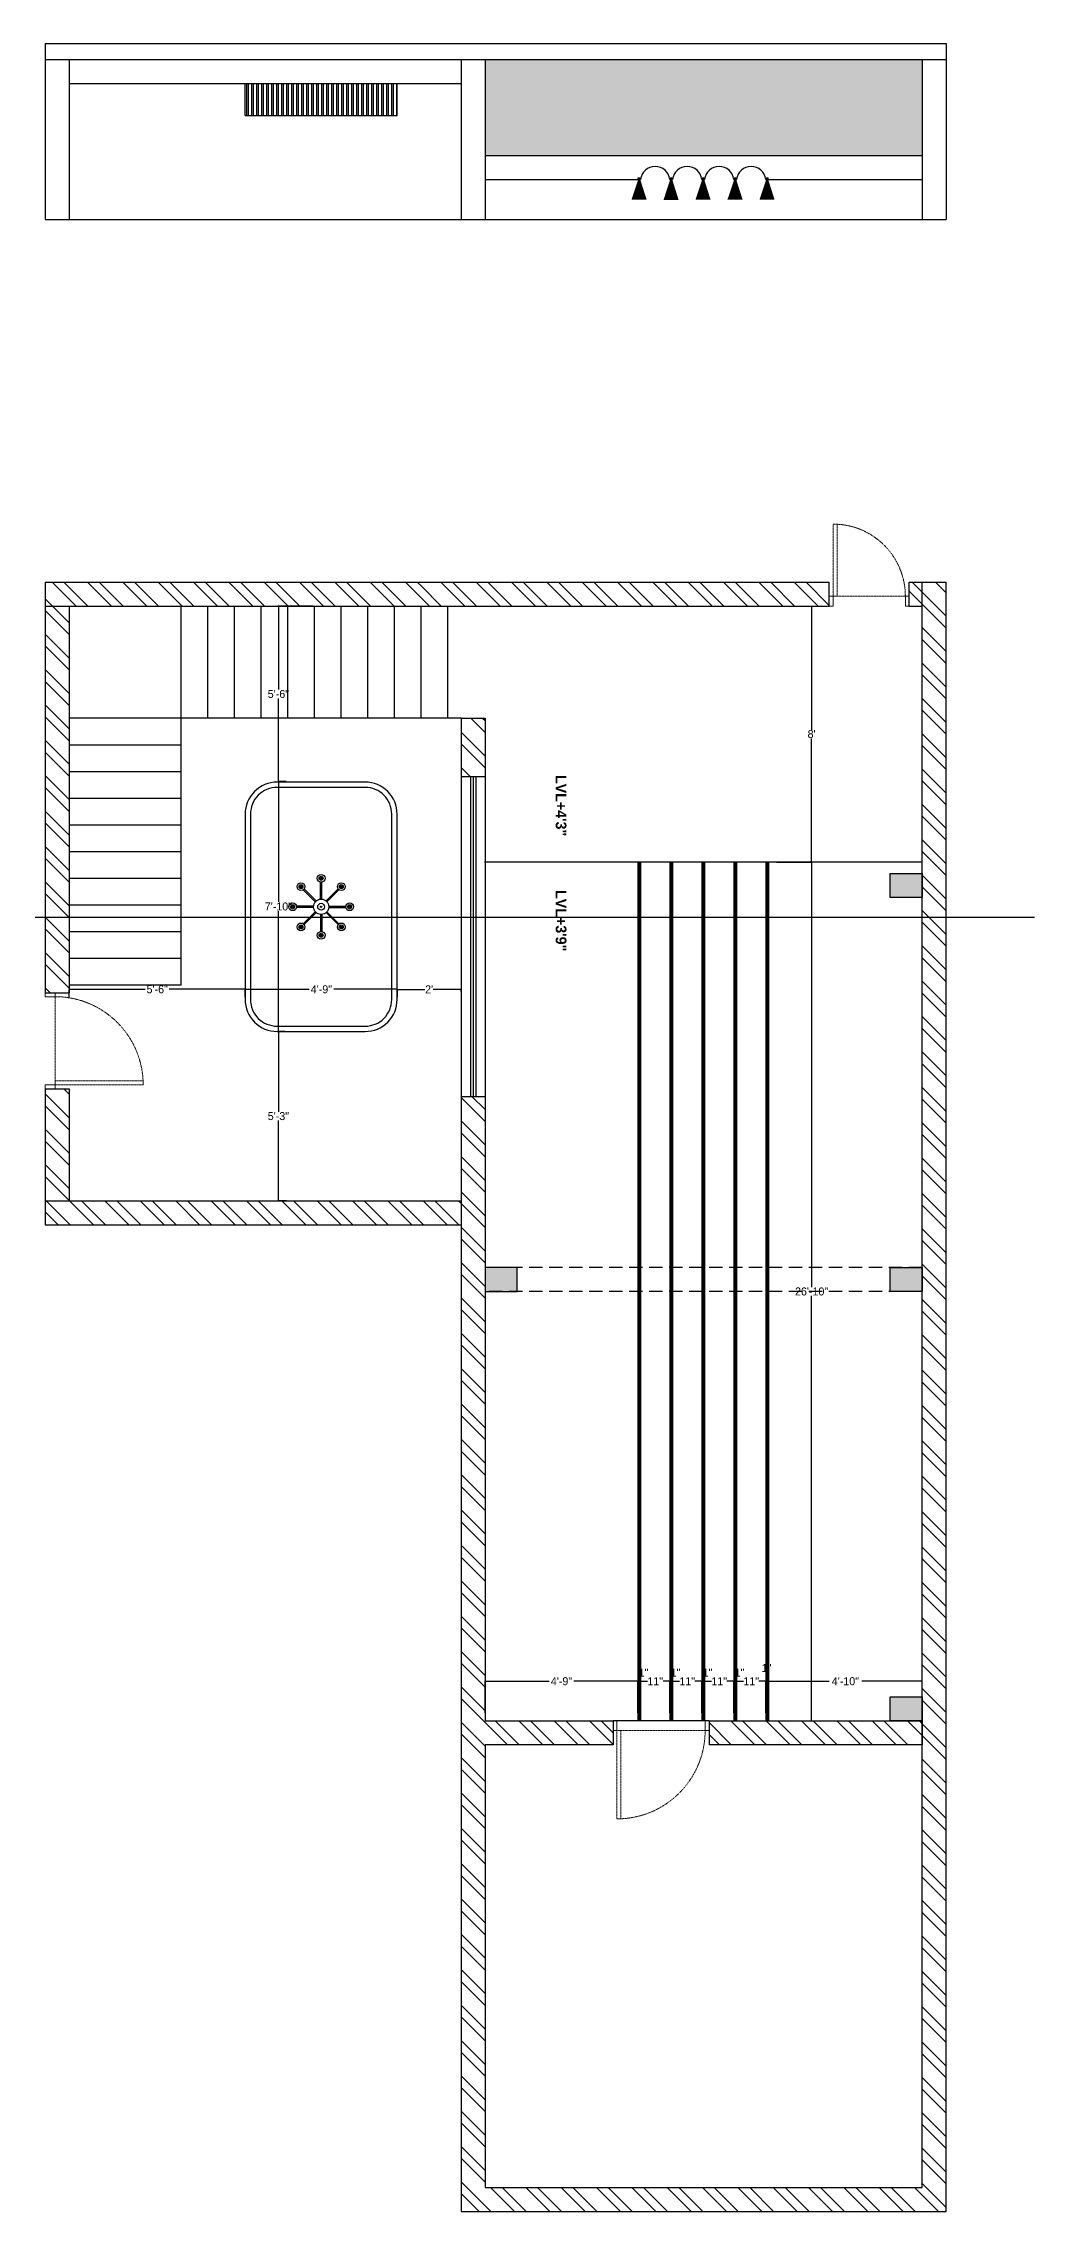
# Model space of a CAD drawing. Header units: inches. Extents: x 9636 to 21597, y -10243 to 557.
# Drawn here: x 17285 to 17657, y -609 to 204 of the extents above; entities that cross this region are included whole.
import ezdxf

# ---------------------------------------------------------------- set-up
doc = ezdxf.new("R2010")
doc.units = ezdxf.units.IN
doc.header["$MEASUREMENT"] = 0
for name, pattern in [('AUDIT_D_060311083008-3', [0]), ('DASHED', [0.75, 0.5, -0.25]), ('DASHED2', [0.375, 0.25, -0.125]), ('HIDDEN', [0.375, 0.25, -0.125])]:
    doc.linetypes.add(name, pattern=pattern)
for name, color, linetype in [('.', 30, 'Continuous'), ('A-DOOR', 251, 'AUDIT_D_060311083008-3'), ('A-Door-Frame', 1, 'Continuous'), ('A-Door-Swing', 8, 'HIDDEN'), ('IEL-HATCH-002', 7, 'Continuous')]:
    doc.layers.add(name, color=color, linetype=linetype)
doc.styles.add('HEMI', font='stylu.ttf')
doc.styles.get("Standard").update_dxf_attribs({"font": 'arial.ttf'})
doc.dimstyles.get("Standard").update_dxf_attribs({"dimtxt": 0.18, "dimasz": 0.18, "dimexe": 0.18, "dimexo": 0.0625, "dimgap": 0.09, "dimtad": 0, "dimtih": 1, "dimtoh": 1, "dimdec": 0, "dimzin": 0, "dimdsep": 46, "dimlunit": 4, "dimtxsty": 'Standard', "dimcen": 0.09, "dimadec": 0, "dimazin": 0, "dimtfac": 1, "dimtdec": 0, "dimtofl": 0, "dimtmove": 0, "dimatfit": 3, "dimfxl": 1, "dimtolj": 1, "dimtzin": 0, "dimarcsym": 0})
pattern_1 = [(45, (-2872.014, 157.3), (-6.629126, 6.629126), []), (45, (-2867.594, 157.3), (-6.629126, 6.629126), [])]

# ---------------------------------------------------------------- blocks, each defined once
blk = doc.blocks.new('*U10')
at = {"layer": 'A-Door-Frame', "lineweight": 5}
for p, q in [((0, -100), (0, 0)), ((982, -100), (982, 0))]:
    blk.add_line(p, q, dxfattribs=at)
for points in [[(0, -100), (40, -100), (40, 0), (0, 0)], [(982, -100), (942, -100), (942, 0), (982, 0)]]:
    blk.add_lwpolyline(points, dxfattribs=at)
at = {"layer": 'A-Door-Swing', "linetype": 'DASHED2', "lineweight": 5}
blk.add_line((48, 0), (950, 0), dxfattribs=at)
blk.add_lwpolyline([(40, 0), (40, 902), (80, 902), (80, 0)], close=True, dxfattribs=at)
blk.add_arc((40, 0), 902, 360, 90, dxfattribs=at)
blk = doc.blocks.new('*U16')
at = {"layer": 'A-Door-Frame', "lineweight": 5}
for p, q in [((0, -100), (0, 0)), ((818, -100), (818, 0))]:
    blk.add_line(p, q, dxfattribs=at)
for points in [[(0, -100), (40, -100), (40, 0), (0, 0)], [(818, -100), (778, -100), (778, 0), (818, 0)]]:
    blk.add_lwpolyline(points, dxfattribs=at)
at = {"layer": 'A-Door-Swing', "linetype": 'DASHED2', "lineweight": 5}
blk.add_line((47, 0), (785, 0), dxfattribs=at)
blk.add_lwpolyline([(40, 0), (40, 738), (80, 738), (80, 0)], close=True, dxfattribs=at)
blk.add_arc((40, 0), 738, 360, 90, dxfattribs=at)
blk = doc.blocks.new('qwff')
at = {"layer": 'IEL-HATCH-002', "true_color": 0xf27172, "transparency": 33554687}
h = blk.add_hatch(dxfattribs=at)
h.set_pattern_fill('ANSI32', color=11, scale=25)
h.set_pattern_definition(pattern_1)
h.paths.add_polyline_path([(16312.98, -2094.85), (16303.98, -2094.85), (16303.98, -2247.98), (16312.98, -2247.98)])
h.paths.add_polyline_path([(16303.98, -2064.85), (16312.98, -2064.85), (16312.98, -2059.98), (16905.98, -2059.98), (16905.98, -2223.98), (16739.98, -2223.98), (16739.98, -2175.98), (16730.98, -2175.98), (16730.98, -2223.98), (16682.98, -2223.98), (16496.82, -2223.98), (16496.82, -2232.98), (16914.98, -2232.98), (16914.98, -2223.98), (16914.98, -2050.98), (16303.98, -2050.98)])
at = {"layer": 'IEL-HATCH-002', "true_color": 0x636466, "transparency": 33554687}
h = blk.add_hatch(color=251, dxfattribs=at)
h.dxf.hatch_style = 1
h.paths.add_polyline_path([(16422.21, -2059.98), (16413.21, -2059.98), (16413.21, -2071.98), (16422.21, -2071.98)])
h = blk.add_hatch(color=251, dxfattribs=at)
h.dxf.hatch_style = 1
h.paths.add_polyline_path([(16569.98, -2059.98), (16560.98, -2059.98), (16560.98, -2071.98), (16569.98, -2071.98)])
h.paths.add_polyline_path([(16569.98, -2211.98), (16560.98, -2211.98), (16560.98, -2223.98), (16569.98, -2223.98)])
h = blk.add_hatch(color=251, dxfattribs=at)
h.dxf.hatch_style = 1
h.paths.add_polyline_path([(16730.98, -2059.98), (16721.98, -2059.98), (16721.98, -2071.98), (16730.98, -2071.98)])
at = {"layer": 'IEL-HATCH-002', "true_color": 0xf27172, "transparency": 33554687}
h = blk.add_hatch(dxfattribs=at)
h.set_pattern_fill('ANSI32', color=11, scale=25)
h.set_pattern_definition(pattern_1)
h.paths.add_polyline_path([(16739.98, -2059.98), (16730.98, -2059.98), (16730.98, -2139.98), (16734.64, -2139.98), (16739.98, -2139.98)])
h = blk.add_hatch(dxfattribs=at)
h.set_pattern_fill('ANSI32', color=11, scale=25)
h.set_pattern_definition(pattern_1)
h.paths.add_polyline_path([(16376.98, -2223.98), (16354.98, -2223.98), (16354.98, -2232.98), (16376.98, -2232.98)])
h = blk.add_hatch(dxfattribs=at)
h.set_pattern_fill('ANSI32', color=11, scale=25)
h.set_pattern_definition(pattern_1)
h.paths.add_polyline_path([(16544.98, -2232.98), (16535.98, -2232.98), (16535.98, -2388.98), (16544.98, -2388.98)])
h.paths.add_polyline_path([(16535.98, -2379.98), (16493.98, -2379.98), (16493.98, -2388.98), (16535.98, -2388.98)])
h.paths.add_polyline_path([(16457.98, -2379.98), (16312.98, -2379.98), (16312.98, -2388.98), (16457.98, -2388.98)])
h.paths.add_polyline_path([(16312.98, -2247.98), (16303.98, -2247.98), (16303.98, -2388.98), (16312.98, -2388.98), (16312.98, -2379.98)])
for p, q in [((16303.98, -2064.85), (16303.98, -2050.98)), ((16312.98, -2059.98), (16303.98, -2059.98)), ((16312.98, -2064.85), (16303.98, -2064.85)), ((16312.98, -2064.85), (16312.98, -2059.98)), ((16905.98, -2059.98), (16312.98, -2059.98)), ((16730.98, -2139.98), (16730.98, -2059.98)), ((16730.98, -2059.98), (16739.98, -2059.98)), ((16739.98, -2059.98), (16739.98, -2139.98)), ((16905.98, -2223.98), (16905.98, -2059.98)), ((16303.98, -2247.98), (16303.98, -2094.85)), ((16312.98, -2094.85), (16303.98, -2094.85)), ((16312.98, -2247.98), (16312.98, -2094.85)), ((16730.98, -2139.98), (16739.98, -2139.98)), ((16730.98, -2223.98), (16730.98, -2175.98)), ((16730.98, -2175.98), (16739.98, -2175.98)), ((16739.98, -2175.98), (16739.98, -2223.98)), ((16354.98, -2223.98), (16730.98, -2223.98)), ((16354.98, -2232.98), (16354.98, -2223.98)), ((16376.98, -2223.98), (16376.98, -2232.98)), ((16496.82, -2232.98), (16496.82, -2223.98)), ((16739.98, -2223.98), (16905.98, -2223.98)), ((16354.98, -2232.98), (16914.98, -2232.98)), ((16354.98, -2232.98), (16354.98, -2247.98)), ((16354.98, -2232.98), (16354.98, -2337.98)), ((16535.98, -2388.98), (16535.98, -2232.98)), ((16544.98, -2388.98), (16544.98, -2232.98)), ((16354.98, -2237.98), (16312.98, -2237.98)), ((16303.98, -2388.98), (16303.98, -2247.98)), ((16354.98, -2247.98), (16312.98, -2247.98)), ((16312.98, -2388.98), (16312.98, -2247.98)), ((16354.98, -2257.98), (16312.98, -2257.98)), ((16354.98, -2267.98), (16312.98, -2267.98)), ((16354.98, -2277.98), (16312.98, -2277.98)), ((16354.98, -2287.98), (16312.98, -2287.98)), ((16354.98, -2297.98), (16312.98, -2297.98)), ((16354.98, -2307.98), (16312.98, -2307.98)), ((16354.98, -2317.98), (16312.98, -2317.98)), ((16354.98, -2327.98), (16312.98, -2327.98)), ((16354.98, -2337.98), (16312.98, -2337.98)), ((16454.98, -2337.98), (16354.98, -2337.98)), ((16354.98, -2337.98), (16354.98, -2379.98)), ((16364.98, -2379.98), (16364.98, -2337.98)), ((16374.98, -2379.98), (16374.98, -2337.98)), ((16384.98, -2379.98), (16384.98, -2337.98)), ((16394.98, -2379.98), (16394.98, -2337.98)), ((16404.98, -2379.98), (16404.98, -2337.98)), ((16414.98, -2379.98), (16414.98, -2337.98)), ((16424.98, -2379.98), (16424.98, -2337.98)), ((16434.98, -2379.98), (16434.98, -2337.98)), ((16444.98, -2379.98), (16444.98, -2337.98)), ((16454.98, -2379.98), (16454.98, -2337.98)), ((16312.98, -2379.98), (16457.98, -2379.98)), ((16457.98, -2388.98), (16457.98, -2379.98)), ((16493.98, -2379.98), (16535.98, -2379.98)), ((16493.98, -2388.98), (16493.98, -2379.98)), ((16303.98, -2388.98), (16457.98, -2388.98)), ((16493.98, -2388.98), (16544.98, -2388.98))]:
    blk.add_line(p, q)
at = {"linetype": 'DASHED', "ltscale": 10}
for p, q in [((16560.98, -2059.98), (16560.98, -2223.98)), ((16569.98, -2059.98), (16569.98, -2223.98))]:
    blk.add_line(p, q, dxfattribs=at)
at = {"color": 143, "true_color": 0x7aafdf}
for p, q in [((16376.98, -2227.48), (16496.82, -2227.48)), ((16376.98, -2228.48), (16496.82, -2228.48)), ((16376.98, -2229.48), (16496.82, -2229.48))]:
    blk.add_line(p, q, dxfattribs=at)
for points in [[(16914.98, -2050.98), (16303.98, -2050.98)], [(16914.98, -2232.98), (16914.98, -2223.98), (16914.98, -2050.98)]]:
    blk.add_lwpolyline(points)
for points in [[(16422.21, -2059.98), (16422.21, -2071.98), (16413.21, -2071.98), (16413.21, -2059.98)], [(16569.98, -2059.98), (16569.98, -2071.98), (16560.98, -2071.98), (16560.98, -2059.98)], [(16730.98, -2059.98), (16730.98, -2071.98), (16721.98, -2071.98), (16721.98, -2059.98)], [(16569.98, -2223.98), (16569.98, -2211.98), (16560.98, -2211.98), (16560.98, -2223.98)]]:
    blk.add_lwpolyline(points, close=True)
at = {"layer": 'A-DOOR', "lineweight": 5, "yscale": 0.03666666666666651, "zscale": 0.03666666666666651}
for name, p, xscale, rotation in [('*U16', (16309.31, -2094.85), 0.03666666666666651, 90), ('*U10', (16734.64, -2175.98), -0.03666666666666651, 270)]:
    blk.add_blockref(name, p, dxfattribs=dict(at, xscale=xscale, rotation=rotation))
at = {"layer": 'A-DOOR', "lineweight": 5, "xscale": -0.03666666666666651, "yscale": 0.03666666666666651, "zscale": 0.03666666666666651}
blk.add_blockref('*U10', (16493.98, -2385.31), dxfattribs=at)
blk = doc.blocks.new('*D97')
at = {"color": 254, "lineweight": -2, "transparency": 16777216}
for p, q in [((17560.4, -6.83), (17573.73, -6.83)), ((17560.4, -102.83), (17573.73, -102.83))]:
    blk.add_line(p, q, dxfattribs=at)
at = {"color": 5, "lineweight": -2, "transparency": 16777216}
for p, q in [((17573.55, -7.01), (17573.55, -53.18)), ((17573.55, -102.65), (17573.55, -56.47))]:
    blk.add_line(p, q, dxfattribs=at)
at = {"color": 5, "transparency": 16777216}
for points in [[(17573.52, -7.01), (17573.58, -7.01), (17573.55, -6.83)], [(17573.52, -102.65), (17573.58, -102.65), (17573.55, -102.83)]]:
    blk.add_solid(points, dxfattribs=at)
at = {"layer": 'Defpoints', "color": 0, "transparency": 16777216}
for p in [(17557.4, -6.83), (17573.55, -6.83), (17557.4, -102.83)]:
    blk.add_point(p, dxfattribs=at)
at = {"color": 5, "transparency": 16777216, "insert": (17573.55, -54.83), "char_height": 3, "attachment_point": 5, "style": 'HEMI'}
blk.add_mtext("\\A1;8'", dxfattribs=at)
blk = doc.blocks.new('*D98')
at = {"color": 254, "lineweight": -2, "transparency": 16777216}
for p, q in [((17560.4, -102.83), (17573.73, -102.83)), ((17560.4, -424.83), (17573.73, -424.83))]:
    blk.add_line(p, q, dxfattribs=at)
at = {"color": 5, "lineweight": -2, "transparency": 16777216}
for p, q in [((17573.55, -103.01), (17573.55, -262.17)), ((17573.55, -424.65), (17573.55, -265.48))]:
    blk.add_line(p, q, dxfattribs=at)
at = {"color": 5, "transparency": 16777216}
for points in [[(17573.52, -103.01), (17573.58, -103.01), (17573.55, -102.83)], [(17573.52, -424.65), (17573.58, -424.65), (17573.55, -424.83)]]:
    blk.add_solid(points, dxfattribs=at)
at = {"layer": 'Defpoints', "color": 0, "transparency": 16777216}
for p in [(17557.4, -102.83), (17557.4, -424.83), (17573.55, -424.83)]:
    blk.add_point(p, dxfattribs=at)
at = {"color": 5, "transparency": 16777216, "insert": (17573.55, -263.83), "char_height": 3, "attachment_point": 5, "style": 'HEMI'}
blk.add_mtext('\\A1;26\'-10"', dxfattribs=at)
blk = doc.blocks.new('*D99')
at = {"color": 254, "lineweight": -2, "transparency": 16777216}
for p, q in [((17557.4, -421.83), (17557.4, -409.78)), ((17615.07, -421.83), (17615.07, -409.78))]:
    blk.add_line(p, q, dxfattribs=at)
at = {"color": 5, "lineweight": -2, "transparency": 16777216}
for p, q in [((17557.58, -409.96), (17580.11, -409.96)), ((17614.89, -409.96), (17592.36, -409.96))]:
    blk.add_line(p, q, dxfattribs=at)
at = {"color": 5, "transparency": 16777216}
for points in [[(17557.58, -409.93), (17557.58, -409.99), (17557.4, -409.96)], [(17614.89, -409.93), (17614.89, -409.99), (17615.07, -409.96)]]:
    blk.add_solid(points, dxfattribs=at)
at = {"layer": 'Defpoints', "color": 0, "transparency": 16777216}
for p in [(17615.07, -409.96), (17557.4, -424.83), (17615.07, -424.83)]:
    blk.add_point(p, dxfattribs=at)
at = {"color": 5, "transparency": 16777216, "insert": (17586.23, -409.96), "char_height": 3, "attachment_point": 5, "style": 'HEMI'}
blk.add_mtext('\\A1;4\'-10"', dxfattribs=at)
blk = doc.blocks.new('*D100')
at = {"color": 254, "lineweight": -2, "transparency": 16777216}
for p, q in [((17556.4, -421.83), (17556.4, -409.78)), ((17557.4, -421.83), (17557.4, -409.78))]:
    blk.add_line(p, q, dxfattribs=at)
at = {"color": 5, "lineweight": -2, "transparency": 16777216}
blk.add_line((17557.22, -409.96), (17556.58, -409.96), dxfattribs=at)
at = {"color": 5, "transparency": 16777216}
for points in [[(17556.58, -409.93), (17556.58, -409.99), (17556.4, -409.96)], [(17557.22, -409.93), (17557.22, -409.99), (17557.4, -409.96)]]:
    blk.add_solid(points, dxfattribs=at)
at = {"layer": 'Defpoints', "color": 0, "transparency": 16777216}
for p in [(17556.4, -409.96), (17556.4, -424.83), (17557.4, -424.83)]:
    blk.add_point(p, dxfattribs=at)
at = {"color": 5, "transparency": 16777216, "insert": (17556.65, -404.97), "char_height": 3, "attachment_point": 5, "style": 'HEMI'}
blk.add_mtext('\\A1;1"', dxfattribs=at)
blk = doc.blocks.new('*D101')
at = {"color": 254, "lineweight": -2, "transparency": 16777216}
for p, q in [((17545.4, -421.83), (17545.4, -409.78)), ((17556.4, -421.83), (17556.4, -409.78))]:
    blk.add_line(p, q, dxfattribs=at)
at = {"color": 5, "lineweight": -2, "transparency": 16777216}
for p, q in [((17545.58, -409.96), (17547.99, -409.96)), ((17556.22, -409.96), (17553.81, -409.96))]:
    blk.add_line(p, q, dxfattribs=at)
at = {"color": 5, "transparency": 16777216}
for points in [[(17545.58, -409.93), (17545.58, -409.99), (17545.4, -409.96)], [(17556.22, -409.93), (17556.22, -409.99), (17556.4, -409.96)]]:
    blk.add_solid(points, dxfattribs=at)
at = {"layer": 'Defpoints', "color": 0, "transparency": 16777216}
for p in [(17545.4, -409.96), (17545.4, -424.83), (17556.4, -424.83)]:
    blk.add_point(p, dxfattribs=at)
at = {"color": 5, "transparency": 16777216, "insert": (17550.9, -409.96), "char_height": 3, "attachment_point": 5, "style": 'HEMI'}
blk.add_mtext('\\A1;11"', dxfattribs=at)
blk = doc.blocks.new('*D102')
at = {"color": 254, "lineweight": -2, "transparency": 16777216}
for p, q in [((17544.4, -421.83), (17544.4, -409.78)), ((17545.4, -421.83), (17545.4, -409.78))]:
    blk.add_line(p, q, dxfattribs=at)
at = {"color": 5, "lineweight": -2, "transparency": 16777216}
for p, q in [((17545.22, -409.96), (17544.58, -409.96)), ((17544.9, -409.96), (17544.9, -406.71)), ((17544.9, -406.71), (17545.08, -406.71))]:
    blk.add_line(p, q, dxfattribs=at)
at = {"color": 5, "transparency": 16777216}
for points in [[(17544.58, -409.93), (17544.58, -409.99), (17544.4, -409.96)], [(17545.22, -409.93), (17545.22, -409.99), (17545.4, -409.96)]]:
    blk.add_solid(points, dxfattribs=at)
at = {"layer": 'Defpoints', "color": 0, "transparency": 16777216}
for p in [(17544.4, -409.96), (17544.4, -424.83), (17545.4, -424.83)]:
    blk.add_point(p, dxfattribs=at)
at = {"color": 5, "transparency": 16777216, "insert": (17546.5, -406.71), "char_height": 3, "attachment_point": 5, "style": 'HEMI'}
blk.add_mtext('\\A1;1"', dxfattribs=at)
blk = doc.blocks.new('*D103')
at = {"color": 254, "lineweight": -2, "transparency": 16777216}
for p, q in [((17533.4, -421.83), (17533.4, -409.78)), ((17544.4, -421.83), (17544.4, -409.78))]:
    blk.add_line(p, q, dxfattribs=at)
at = {"color": 5, "lineweight": -2, "transparency": 16777216}
for p, q in [((17533.58, -409.96), (17535.99, -409.96)), ((17544.22, -409.96), (17541.81, -409.96))]:
    blk.add_line(p, q, dxfattribs=at)
at = {"color": 5, "transparency": 16777216}
for points in [[(17533.58, -409.93), (17533.58, -409.99), (17533.4, -409.96)], [(17544.22, -409.93), (17544.22, -409.99), (17544.4, -409.96)]]:
    blk.add_solid(points, dxfattribs=at)
at = {"layer": 'Defpoints', "color": 0, "transparency": 16777216}
for p in [(17533.4, -409.96), (17533.4, -424.83), (17544.4, -424.83)]:
    blk.add_point(p, dxfattribs=at)
at = {"color": 5, "transparency": 16777216, "insert": (17538.9, -409.96), "char_height": 3, "attachment_point": 5, "style": 'HEMI'}
blk.add_mtext('\\A1;11"', dxfattribs=at)
blk = doc.blocks.new('*D104')
at = {"color": 254, "lineweight": -2, "transparency": 16777216}
for p, q in [((17532.4, -421.83), (17532.4, -409.78)), ((17533.4, -421.83), (17533.4, -409.78))]:
    blk.add_line(p, q, dxfattribs=at)
at = {"color": 5, "lineweight": -2, "transparency": 16777216}
for p, q in [((17533.22, -409.96), (17532.58, -409.96)), ((17532.9, -409.96), (17532.9, -406.71)), ((17532.9, -406.71), (17533.08, -406.71))]:
    blk.add_line(p, q, dxfattribs=at)
at = {"color": 5, "transparency": 16777216}
for points in [[(17532.58, -409.93), (17532.58, -409.99), (17532.4, -409.96)], [(17533.22, -409.93), (17533.22, -409.99), (17533.4, -409.96)]]:
    blk.add_solid(points, dxfattribs=at)
at = {"layer": 'Defpoints', "color": 0, "transparency": 16777216}
for p in [(17532.4, -409.96), (17532.4, -424.83), (17533.4, -424.83)]:
    blk.add_point(p, dxfattribs=at)
at = {"color": 5, "transparency": 16777216, "insert": (17534.5, -406.71), "char_height": 3, "attachment_point": 5, "style": 'HEMI'}
blk.add_mtext('\\A1;1"', dxfattribs=at)
blk = doc.blocks.new('*D105')
at = {"color": 254, "lineweight": -2, "transparency": 16777216}
for p, q in [((17521.4, -421.83), (17521.4, -409.78)), ((17532.4, -421.83), (17532.4, -409.78))]:
    blk.add_line(p, q, dxfattribs=at)
at = {"color": 5, "lineweight": -2, "transparency": 16777216}
for p, q in [((17521.58, -409.96), (17523.99, -409.96)), ((17532.22, -409.96), (17529.81, -409.96))]:
    blk.add_line(p, q, dxfattribs=at)
at = {"color": 5, "transparency": 16777216}
for points in [[(17521.58, -409.93), (17521.58, -409.99), (17521.4, -409.96)], [(17532.22, -409.93), (17532.22, -409.99), (17532.4, -409.96)]]:
    blk.add_solid(points, dxfattribs=at)
at = {"layer": 'Defpoints', "color": 0, "transparency": 16777216}
for p in [(17521.4, -409.96), (17521.4, -424.83), (17532.4, -424.83)]:
    blk.add_point(p, dxfattribs=at)
at = {"color": 5, "transparency": 16777216, "insert": (17526.9, -409.96), "char_height": 3, "attachment_point": 5, "style": 'HEMI'}
blk.add_mtext('\\A1;11"', dxfattribs=at)
blk = doc.blocks.new('*D106')
at = {"color": 254, "lineweight": -2, "transparency": 16777216}
for p, q in [((17520.4, -421.83), (17520.4, -409.78)), ((17521.4, -421.83), (17521.4, -409.78))]:
    blk.add_line(p, q, dxfattribs=at)
at = {"color": 5, "lineweight": -2, "transparency": 16777216}
for p, q in [((17521.22, -409.96), (17520.58, -409.96)), ((17520.9, -409.96), (17520.9, -406.71)), ((17520.9, -406.71), (17521.08, -406.71))]:
    blk.add_line(p, q, dxfattribs=at)
at = {"color": 5, "transparency": 16777216}
for points in [[(17520.58, -409.93), (17520.58, -409.99), (17520.4, -409.96)], [(17521.22, -409.93), (17521.22, -409.99), (17521.4, -409.96)]]:
    blk.add_solid(points, dxfattribs=at)
at = {"layer": 'Defpoints', "color": 0, "transparency": 16777216}
for p in [(17520.4, -409.96), (17520.4, -424.83), (17521.4, -424.83)]:
    blk.add_point(p, dxfattribs=at)
at = {"color": 5, "transparency": 16777216, "insert": (17522.5, -406.71), "char_height": 3, "attachment_point": 5, "style": 'HEMI'}
blk.add_mtext('\\A1;1"', dxfattribs=at)
blk = doc.blocks.new('*D107')
at = {"color": 254, "lineweight": -2, "transparency": 16777216}
for p, q in [((17509.4, -421.83), (17509.4, -409.78)), ((17520.4, -421.83), (17520.4, -409.78))]:
    blk.add_line(p, q, dxfattribs=at)
at = {"color": 5, "lineweight": -2, "transparency": 16777216}
for p, q in [((17509.58, -409.96), (17511.99, -409.96)), ((17520.22, -409.96), (17517.81, -409.96))]:
    blk.add_line(p, q, dxfattribs=at)
at = {"color": 5, "transparency": 16777216}
for points in [[(17509.58, -409.93), (17509.58, -409.99), (17509.4, -409.96)], [(17520.22, -409.93), (17520.22, -409.99), (17520.4, -409.96)]]:
    blk.add_solid(points, dxfattribs=at)
at = {"layer": 'Defpoints', "color": 0, "transparency": 16777216}
for p in [(17509.4, -409.96), (17509.4, -424.83), (17520.4, -424.83)]:
    blk.add_point(p, dxfattribs=at)
at = {"color": 5, "transparency": 16777216, "insert": (17514.9, -409.96), "char_height": 3, "attachment_point": 5, "style": 'HEMI'}
blk.add_mtext('\\A1;11"', dxfattribs=at)
blk = doc.blocks.new('*D108')
at = {"color": 254, "lineweight": -2, "transparency": 16777216}
for p, q in [((17508.4, -421.83), (17508.4, -409.78)), ((17509.4, -421.83), (17509.4, -409.78))]:
    blk.add_line(p, q, dxfattribs=at)
at = {"color": 5, "lineweight": -2, "transparency": 16777216}
for p, q in [((17509.22, -409.96), (17508.58, -409.96)), ((17508.9, -409.96), (17508.9, -406.71)), ((17508.9, -406.71), (17509.08, -406.71))]:
    blk.add_line(p, q, dxfattribs=at)
at = {"color": 5, "transparency": 16777216}
for points in [[(17508.58, -409.93), (17508.58, -409.99), (17508.4, -409.96)], [(17509.22, -409.93), (17509.22, -409.99), (17509.4, -409.96)]]:
    blk.add_solid(points, dxfattribs=at)
at = {"layer": 'Defpoints', "color": 0, "transparency": 16777216}
for p in [(17508.4, -409.96), (17508.4, -424.83), (17509.4, -424.83)]:
    blk.add_point(p, dxfattribs=at)
at = {"color": 5, "transparency": 16777216, "insert": (17510.5, -406.71), "char_height": 3, "attachment_point": 5, "style": 'HEMI'}
blk.add_mtext('\\A1;1"', dxfattribs=at)
blk = doc.blocks.new('*D109')
at = {"color": 254, "lineweight": -2, "transparency": 16777216}
for p, q in [((17451.07, -421.83), (17451.07, -409.78)), ((17508.4, -421.83), (17508.4, -409.78))]:
    blk.add_line(p, q, dxfattribs=at)
at = {"color": 5, "lineweight": -2, "transparency": 16777216}
for p, q in [((17451.25, -409.96), (17475.1, -409.96)), ((17508.22, -409.96), (17484.37, -409.96))]:
    blk.add_line(p, q, dxfattribs=at)
at = {"color": 5, "transparency": 16777216}
for points in [[(17451.25, -409.93), (17451.25, -409.99), (17451.07, -409.96)], [(17508.22, -409.93), (17508.22, -409.99), (17508.4, -409.96)]]:
    blk.add_solid(points, dxfattribs=at)
at = {"layer": 'Defpoints', "color": 0, "transparency": 16777216}
for p in [(17451.07, -409.96), (17451.07, -424.83), (17508.4, -424.83)]:
    blk.add_point(p, dxfattribs=at)
at = {"color": 5, "transparency": 16777216, "insert": (17479.73, -409.96), "char_height": 3, "attachment_point": 5, "style": 'HEMI'}
blk.add_mtext('\\A1;4\'-9"', dxfattribs=at)
blk = doc.blocks.new('DVB')
at = {"color": 30, "linetype": 'ByBlock', "true_color": 0xf26722}
for p, q in [((4629.76, 638.62), (4625.24, 643.14)), ((4630.08, 638.93), (4625.56, 643.45)), ((4631.71, 639.61), (4631.71, 646)), ((4632.16, 639.61), (4632.16, 646)), ((4633.8, 638.93), (4638.32, 643.45)), ((4634.11, 638.62), (4638.64, 643.14)), ((4629.09, 636.98), (4622.69, 636.98)), ((4629.09, 636.53), (4622.69, 636.53)), ((4629.76, 634.9), (4625.24, 630.38)), ((4630.08, 634.58), (4625.56, 630.06)), ((4633.8, 634.58), (4638.32, 630.06)), ((4634.11, 634.9), (4638.64, 630.38)), ((4634.79, 636.98), (4641.19, 636.98)), ((4634.79, 636.53), (4641.19, 636.53)), ((4631.71, 633.9), (4631.71, 627.51)), ((4632.16, 633.9), (4632.16, 627.51))]:
    blk.add_line(p, q, dxfattribs=at)
for centre, radius in [((4624.38, 644.31), 1.46), ((4624.38, 644.31), 0.745), ((4624.38, 644.31), 0.457), ((4624.38, 644.31), 0.155), ((4631.94, 647.44), 1.46), ((4631.94, 647.44), 0.745), ((4631.94, 647.44), 0.457), ((4631.94, 647.44), 0.155), ((4639.49, 644.31), 1.46), ((4639.49, 644.31), 0.745), ((4639.49, 644.31), 0.457), ((4639.49, 644.31), 0.155), ((4621.25, 636.76), 1.46), ((4621.25, 636.76), 0.745), ((4621.25, 636.76), 0.457), ((4621.25, 636.76), 0.155), ((4631.94, 636.76), 2.86), ((4631.94, 636.76), 1.29), ((4631.94, 636.76), 0.269), ((4642.62, 636.76), 1.46), ((4642.62, 636.76), 0.745), ((4642.62, 636.76), 0.457), ((4642.62, 636.76), 0.155), ((4624.38, 629.2), 1.46), ((4624.38, 629.2), 0.745), ((4624.38, 629.2), 0.457), ((4624.38, 629.2), 0.155), ((4631.94, 626.07), 1.46), ((4631.94, 626.07), 0.745), ((4631.94, 626.07), 0.457), ((4631.94, 626.07), 0.155), ((4639.49, 629.2), 1.46), ((4639.49, 629.2), 0.745), ((4639.49, 629.2), 0.457), ((4639.49, 629.2), 0.155)]:
    blk.add_circle(centre, radius, dxfattribs=at)
blk = doc.blocks.new('*D110')
at = {"color": 254, "lineweight": -2, "transparency": 16777216}
for p, q in [((17386.57, -6.83), (17373.35, -6.83)), ((17376.53, -72.83), (17373.71, -72.83))]:
    blk.add_line(p, q, dxfattribs=at)
at = {"color": 5, "lineweight": -2, "transparency": 16777216}
for p, q in [((17373.53, -7.01), (17373.53, -38.17)), ((17373.53, -72.65), (17373.53, -41.48))]:
    blk.add_line(p, q, dxfattribs=at)
at = {"color": 5, "transparency": 16777216}
for points in [[(17373.5, -7.01), (17373.56, -7.01), (17373.53, -6.83)], [(17373.5, -72.65), (17373.56, -72.65), (17373.53, -72.83)]]:
    blk.add_solid(points, dxfattribs=at)
at = {"layer": 'Defpoints', "color": 0, "transparency": 16777216}
for p in [(17373.53, -6.83), (17389.57, -6.83), (17373.53, -72.83)]:
    blk.add_point(p, dxfattribs=at)
at = {"color": 5, "transparency": 16777216, "insert": (17373.53, -39.83), "char_height": 3, "attachment_point": 5, "style": 'HEMI'}
blk.add_mtext('\\A1;5\'-6"', dxfattribs=at)
blk = doc.blocks.new('*D111')
at = {"color": 5, "lineweight": -2, "transparency": 16777216}
for p, q in [((17373.53, -72.83), (17373.53, -117.78)), ((17373.53, -166.16), (17373.53, -121.2))]:
    blk.add_line(p, q, dxfattribs=at)
at = {"color": 254, "lineweight": -2, "transparency": 16777216}
for p, q in [((17376.5, -72.65), (17373.71, -72.65)), ((17376.01, -166.34), (17373.71, -166.34))]:
    blk.add_line(p, q, dxfattribs=at)
at = {"color": 5, "transparency": 16777216}
for points in [[(17373.5, -72.83), (17373.56, -72.83), (17373.53, -72.65)], [(17373.5, -166.16), (17373.56, -166.16), (17373.53, -166.34)]]:
    blk.add_solid(points, dxfattribs=at)
at = {"layer": 'Defpoints', "color": 0, "transparency": 16777216}
for p in [(17373.5, -72.65), (17373.01, -166.34), (17373.53, -166.34)]:
    blk.add_point(p, dxfattribs=at)
at = {"color": 5, "transparency": 16777216, "insert": (17373.53, -119.49), "char_height": 3, "attachment_point": 5, "style": 'HEMI'}
blk.add_mtext('\\A1;7\'-10"', dxfattribs=at)
blk = doc.blocks.new('*D112')
at = {"color": 5, "lineweight": -2, "transparency": 16777216}
for p, q in [((17373.53, -166.52), (17373.53, -196.43)), ((17373.53, -229.65), (17373.53, -199.74))]:
    blk.add_line(p, q, dxfattribs=at)
at = {"color": 254, "lineweight": -2, "transparency": 16777216}
for p, q in [((17376.01, -166.34), (17373.71, -166.34)), ((17376.53, -229.83), (17373.71, -229.83))]:
    blk.add_line(p, q, dxfattribs=at)
at = {"color": 5, "transparency": 16777216}
for points in [[(17373.5, -166.52), (17373.56, -166.52), (17373.53, -166.34)], [(17373.5, -229.65), (17373.56, -229.65), (17373.53, -229.83)]]:
    blk.add_solid(points, dxfattribs=at)
at = {"layer": 'Defpoints', "color": 0, "transparency": 16777216}
for p in [(17373.01, -166.34), (17373.53, -229.83), (17373.53, -229.83)]:
    blk.add_point(p, dxfattribs=at)
at = {"color": 5, "transparency": 16777216, "insert": (17373.53, -198.08), "char_height": 3, "attachment_point": 5, "style": 'HEMI'}
blk.add_mtext('\\A1;5\'-3"', dxfattribs=at)
blk = doc.blocks.new('*D113')
at = {"color": 254, "lineweight": -2, "transparency": 16777216}
for p, q in [((17418.07, -151.34), (17418.07, -150.38)), ((17442.07, -151.34), (17442.07, -150.38))]:
    blk.add_line(p, q, dxfattribs=at)
at = {"color": 5, "lineweight": -2, "transparency": 16777216}
for p, q in [((17418.25, -150.56), (17428.5, -150.56)), ((17441.89, -150.56), (17431.64, -150.56))]:
    blk.add_line(p, q, dxfattribs=at)
at = {"color": 5, "transparency": 16777216}
for points in [[(17418.25, -150.53), (17418.25, -150.59), (17418.07, -150.56)], [(17441.89, -150.53), (17441.89, -150.59), (17442.07, -150.56)]]:
    blk.add_solid(points, dxfattribs=at)
at = {"layer": 'Defpoints', "color": 0, "transparency": 16777216}
for p in [(17418.07, -154.34), (17442.07, -150.56), (17442.07, -154.34)]:
    blk.add_point(p, dxfattribs=at)
at = {"color": 5, "transparency": 16777216, "insert": (17430.07, -150.56), "char_height": 3, "attachment_point": 5, "style": 'HEMI'}
blk.add_mtext("\\A1;2'", dxfattribs=at)
blk = doc.blocks.new('*D114')
at = {"color": 254, "lineweight": -2, "transparency": 16777216}
for p, q in [((17361.07, -153.53), (17361.07, -150.71)), ((17418.25, -153.53), (17418.25, -150.71))]:
    blk.add_line(p, q, dxfattribs=at)
at = {"color": 5, "lineweight": -2, "transparency": 16777216}
for p, q in [((17361.25, -150.53), (17385.03, -150.53)), ((17418.07, -150.53), (17394.29, -150.53))]:
    blk.add_line(p, q, dxfattribs=at)
at = {"color": 5, "transparency": 16777216}
for points in [[(17361.25, -150.5), (17361.25, -150.56), (17361.07, -150.53)], [(17418.07, -150.5), (17418.07, -150.56), (17418.25, -150.53)]]:
    blk.add_solid(points, dxfattribs=at)
at = {"layer": 'Defpoints', "color": 0, "transparency": 16777216}
for p in [(17361.07, -150.53), (17361.07, -150.53), (17418.25, -150.53)]:
    blk.add_point(p, dxfattribs=at)
at = {"color": 5, "transparency": 16777216, "insert": (17389.66, -150.53), "char_height": 3, "attachment_point": 5, "style": 'HEMI'}
blk.add_mtext('\\A1;4\'-9"', dxfattribs=at)
blk = doc.blocks.new('*D115')
at = {"color": 254, "lineweight": -2, "transparency": 16777216}
for p, q in [((17295.07, -153.53), (17295.07, -150.71)), ((17361.07, -153.53), (17361.07, -150.71))]:
    blk.add_line(p, q, dxfattribs=at)
at = {"color": 5, "lineweight": -2, "transparency": 16777216}
for p, q in [((17295.25, -150.53), (17323.55, -150.53)), ((17360.89, -150.53), (17332.59, -150.53))]:
    blk.add_line(p, q, dxfattribs=at)
at = {"color": 5, "transparency": 16777216}
for points in [[(17295.25, -150.5), (17295.25, -150.56), (17295.07, -150.53)], [(17360.89, -150.5), (17360.89, -150.56), (17361.07, -150.53)]]:
    blk.add_solid(points, dxfattribs=at)
at = {"layer": 'Defpoints', "color": 0, "transparency": 16777216}
for p in [(17295.07, -150.53), (17295.07, -150.53), (17361.07, -150.53)]:
    blk.add_point(p, dxfattribs=at)
at = {"color": 5, "transparency": 16777216, "insert": (17328.07, -150.53), "char_height": 3, "attachment_point": 5, "style": 'HEMI'}
blk.add_mtext('\\A1;5\'-6"', dxfattribs=at)

msp = doc.modelspace()

# ---------------------------------------------------------------- hatches: boundary and pattern name
at = {"layer": '.'}
h = msp.add_hatch(color=256, dxfattribs=at)
h.dxf.hatch_style = 1
h.set_gradient(color1=(255, 255, 255), color2=(255, 255, 0), name='INVCURVED')
h.paths.add_polyline_path([(17509.25, 153.15), (17508.54, 153.15), (17505.98, 145.56), (17511.67, 145.56)])
h = msp.add_hatch(color=256, dxfattribs=at)
h.dxf.hatch_style = 1
h.set_gradient(color1=(255, 255, 255), color2=(255, 255, 0), name='INVCURVED')
h.paths.add_polyline_path([(17521.25, 153.15), (17520.54, 153.15), (17517.98, 145.41), (17523.67, 145.41)])
h = msp.add_hatch(color=256, dxfattribs=at)
h.dxf.hatch_style = 1
h.set_gradient(color1=(255, 255, 255), color2=(255, 255, 0), name='INVCURVED')
h.paths.add_polyline_path([(17533.25, 153.15), (17532.54, 153.15), (17529.98, 145.49), (17535.67, 145.49)])
h = msp.add_hatch(color=256, dxfattribs=at)
h.dxf.hatch_style = 1
h.set_gradient(color1=(255, 255, 255), color2=(255, 255, 0), name='INVCURVED')
h.paths.add_polyline_path([(17545.25, 153.15), (17544.54, 153.15), (17541.98, 145.54), (17547.67, 145.54)])
h = msp.add_hatch(color=256, dxfattribs=at)
h.dxf.hatch_style = 1
h.set_gradient(color1=(255, 255, 255), color2=(255, 255, 0), name='INVCURVED')
h.paths.add_polyline_path([(17557.25, 153.15), (17556.54, 153.15), (17553.98, 145.49), (17559.67, 145.49)])
at = {"layer": 'IEL-HATCH-002', "true_color": 0x636466, "transparency": 33554687}
h = msp.add_hatch(dxfattribs=at)
h.set_pattern_fill('AR-CONC', color=251, angle=45)
h.set_pattern_definition([(95, (1450.444, 2180.5815), (5.51552, 4.6280708), [0.75, -8.25]), (40, (1450.444, 2180.5815), (-6.2999217, 4.3376815), [0.6, -6.6]), (145.451444, (1450.9034, 2180.967), (-0.7844016, 8.9657522), [0.637402, -7.011421]), (91.1842, (1449.0295, 2181.996), (8.716934, 6.376138), [1.125, -12.375]), (141.635635, (1449.756, 2182.527), (-0.279001, 13.497117), [0.9561034, -10.5171376]), (36.184164, (1449.03, 2181.996), (-0.279001, 13.497117), [0.9, -9.9]), (66, (1450.09, 2182.349), (7.0677157, 1.3738248), [0.75, -8.25]), (11, (1450.09, 2182.349), (-3.407086, 6.8480844), [0.6, -6.6]), (116.451445, (1450.679, 2182.464), (3.6606297, 8.221909), [0.637402, -7.011421]), (82.5, (1450.4438, 2180.5815), (-2.26793185, 2.43989818), [0, -6.52, 0, -6.7, 0, -6.625]), (52.5, (1450.4438, 2180.5815), (-0.9287294, 4.6490945), [0, -3.82, 0, -6.37, 0, -2.525]), (12.5, (1448.867, 2179.0046), (3.93418167, 3.6152076), [0, -2.5, 0, -7.8, 0, -10.35]), (2.5, (1448.16, 2178.2975), (3.4158998, 4.8315981), [0, -3.25, 0, -5.18, 0, -7.35])])
h.paths.add_polyline_path([(17615.07, 198.15), (17451.07, 198.15), (17451.07, 162.15), (17615.07, 162.15)])
at = {"layer": 'IEL-HATCH-002', "true_color": 0xbf9e7d, "transparency": 33554687}
h = msp.add_hatch(dxfattribs=at)
h.set_pattern_fill('ANSI32', color=33, scale=5, angle=45)
h.set_pattern_definition([(90, (1450.4438, 2180.5815), (-1.875, 0), []), (90, (1451.0688, 2181.2065), (-1.875, 0), [])])
h.paths.add_polyline_path([(17418.07, 189.15), (17361.07, 189.15), (17361.07, 177.15), (17418.07, 177.15)])
at = {"layer": 'IEL-HATCH-002', "true_color": 0xf4ee51, "transparency": 33554687}
h = msp.add_hatch(color=41, dxfattribs=at)
h.dxf.hatch_style = 1
h.paths.add_polyline_path([(17509.25, 153.77), (17508.54, 153.77), (17508.54, 153.15), (17509.25, 153.15)])
h = msp.add_hatch(color=41, dxfattribs=at)
h.dxf.hatch_style = 1
h.paths.add_polyline_path([(17521.25, 153.77), (17520.54, 153.77), (17520.54, 153.15), (17521.25, 153.15)])
h = msp.add_hatch(color=41, dxfattribs=at)
h.dxf.hatch_style = 1
h.paths.add_polyline_path([(17533.25, 153.77), (17532.54, 153.77), (17532.54, 153.15), (17533.25, 153.15)])
h = msp.add_hatch(color=41, dxfattribs=at)
h.dxf.hatch_style = 1
h.paths.add_polyline_path([(17545.25, 153.77), (17544.54, 153.77), (17544.54, 153.15), (17545.25, 153.15)])
h = msp.add_hatch(color=41, dxfattribs=at)
h.dxf.hatch_style = 1
h.paths.add_polyline_path([(17557.25, 153.77), (17556.54, 153.77), (17556.54, 153.15), (17557.25, 153.15)])

# ---------------------------------------------------------------- linework, layer by layer
for p, q in [((17286.07, 204.15), (17286.07, 138.15)), ((17286.07, 204.15), (17624.07, 204.15)), ((17624.07, 204.15), (17624.07, 138.15)), ((17286.07, 198.15), (17624.07, 198.15)), ((17295.07, 198.15), (17295.07, 138.15)), ((17442.07, 198.15), (17442.07, 138.15)), ((17451.07, 198.15), (17451.07, 138.15)), ((17615.07, 198.15), (17615.07, 138.15)), ((17295.07, 189.15), (17442.07, 189.15)), ((17361.07, 177.15), (17361.07, 189.15)), ((17418.07, 177.15), (17418.07, 189.15)), ((17361.07, 177.15), (17418.07, 177.15)), ((17451.07, 162.15), (17615.07, 162.15)), ((17451.07, 153.15), (17509.25, 153.15)), ((17508.54, 153.15), (17508.54, 153.77)), ((17508.54, 153.77), (17509.25, 153.77)), ((17509.25, 153.15), (17509.25, 153.77)), ((17509.25, 153.15), (17509.4, 153.15)), ((17520.4, 153.15), (17521.25, 153.15)), ((17520.54, 153.15), (17520.54, 153.77)), ((17520.54, 153.77), (17521.25, 153.77)), ((17521.25, 153.15), (17521.25, 153.77)), ((17521.25, 153.15), (17521.4, 153.15)), ((17532.4, 153.15), (17533.25, 153.15)), ((17532.54, 153.15), (17532.54, 153.77)), ((17532.54, 153.77), (17533.25, 153.77)), ((17533.25, 153.15), (17533.25, 153.77)), ((17533.25, 153.15), (17533.4, 153.15)), ((17544.4, 153.15), (17545.25, 153.15)), ((17544.54, 153.15), (17544.54, 153.77)), ((17544.54, 153.77), (17545.25, 153.77)), ((17545.25, 153.15), (17545.25, 153.77)), ((17545.25, 153.15), (17545.4, 153.15)), ((17556.4, 153.15), (17556.54, 153.15)), ((17556.54, 153.15), (17556.54, 153.77)), ((17556.54, 153.77), (17557.25, 153.77)), ((17556.54, 153.15), (17615.07, 153.15)), ((17557.25, 153.15), (17557.25, 153.77)), ((17286.07, 138.15), (17624.07, 138.15)), ((17614.9, -102.83), (17450.9, -102.83)), ((17557.4, -102.83), (17556.4, -102.83)), ((17253.2, -123.53), (17657.23, -123.53)), ((17535.07, -424.83), (17499.07, -424.83))]:
    msp.add_line(p, q)
at = {"color": 18, "true_color": 0x000000}
for p, q in [((17508.4, -102.83), (17508.4, -424.83)), ((17509.4, -102.83), (17509.4, -424.83)), ((17520.4, -102.83), (17520.4, -424.83)), ((17521.4, -102.83), (17521.4, -424.83)), ((17532.4, -102.83), (17532.4, -424.83)), ((17533.4, -102.83), (17533.4, -424.83)), ((17544.4, -102.83), (17544.4, -424.83)), ((17545.4, -102.83), (17545.4, -424.83)), ((17556.4, -102.83), (17556.4, -424.83)), ((17557.4, -102.83), (17557.4, -424.83))]:
    msp.add_line(p, q, dxfattribs=at)
at = {"color": 41, "true_color": 0xf4ee51}
for p, q in [((17508.65, -102.83), (17508.65, -424.83)), ((17509.15, -102.83), (17509.15, -424.83)), ((17520.65, -102.83), (17520.65, -424.83)), ((17521.15, -102.83), (17521.15, -424.83)), ((17532.65, -102.83), (17532.65, -424.83)), ((17533.15, -102.83), (17533.15, -424.83)), ((17544.65, -102.83), (17544.65, -424.83)), ((17545.15, -102.83), (17545.15, -424.83)), ((17556.65, -102.83), (17556.65, -424.83)), ((17557.15, -102.83), (17557.15, -424.83))]:
    msp.add_line(p, q, dxfattribs=at)
for points in [[(17361.07, -84.83), (17361.07, -154.34, 0.414214), (17373.07, -166.34), (17406.07, -166.34, 0.414214), (17418.07, -154.34), (17418.07, -84.83, 0.414214), (17406.07, -72.83), (17373.07, -72.83, 0.414214)], [(17363.07, -84.83), (17363.07, -154.34, 0.414214), (17373.07, -164.34), (17406.07, -164.34, 0.414214), (17416.07, -154.34), (17416.07, -84.83, 0.414214), (17406.07, -74.83), (17373.07, -74.83, 0.414214)]]:
    msp.add_lwpolyline(points, format="xyb", close=True)
for centre in [(17514.9, 152.46), (17526.9, 152.46), (17538.9, 152.46), (17550.9, 152.46)]:
    msp.add_arc(centre, 5.54, 7.07353, 172.92647)

# ---------------------------------------------------------------- block references
at = {"rotation": 270}
for name, p in [('qwff', (19675.05, 16306.15)), ('DVB', (16752.81, 4512.36))]:
    msp.add_blockref(name, p, dxfattribs=at)

# ---------------------------------------------------------------- texts
at = {"color": 18, "lineweight": 15, "true_color": 0x000000, "char_height": 4, "width": 15.6204, "attachment_point": 3, "rotation": 270.00944, "style": 'HEMI'}
for s, insert in [('\\pxqc;{\\fStylus BT|b1|i0|c0|p34;LVL+4\'3"}', (17481.58, -89.45)), ('\\pxqc;{\\fStylus BT|b1|i0|c0|p34;LVL+3\'9"}', (17481.58, -132.6))]:
    msp.add_mtext(s, dxfattribs=dict(at, insert=insert))

# ---------------------------------------------------------------- dimensions: what is measured, and where the dimension line sits
for base, p1, p2, override, picture, middle in [((17373.53, -6.83), (17373.53, -72.83), (17389.57, -6.83), {"dimtxt": 3, "dimexo": 3, "dimtxsty": 'HEMI', "dimclrd": 5, "dimclre": 254, "dimclrt": 5, "dimfxl": 0.03937, "dimarcsym": 1}, '*D110', (17373.53, -39.83)), ((17573.55, -6.83), (17557.4, -102.83), (17557.4, -6.83), {"dimtxt": 3, "dimexo": 3, "dimtxsty": 'HEMI', "dimclrd": 5, "dimclre": 254, "dimclrt": 5, "dimfxl": 0.03937, "dimarcsym": 1}, '*D97', (17573.55, -54.83)), ((17373.53, -166.34), (17373.5, -72.65), (17373.01, -166.34), {"dimtxt": 3, "dimexo": 3, "dimtxsty": 'HEMI', "dimclrd": 5, "dimclre": 254, "dimclrt": 5, "dimfxl": 0.03937, "dimarcsym": 1}, '*D111', (17373.53, -119.49)), ((17573.55, -424.83), (17557.4, -102.83), (17557.4, -424.83), {"dimtxt": 3, "dimexo": 3, "dimtxsty": 'HEMI', "dimclrd": 5, "dimclre": 254, "dimclrt": 5, "dimfxl": 0.03937, "dimarcsym": 1}, '*D98', (17573.55, -263.83)), ((17373.53, -229.83), (17373.01, -166.34), (17373.53, -229.83), {"dimtxt": 3, "dimexo": 3, "dimtxsty": 'HEMI', "dimclrd": 5, "dimclre": 254, "dimclrt": 5, "dimtmove": 1, "dimfxl": 0.03937, "dimarcsym": 1}, '*D112', (17373.53, -198.08))]:
    dim = msp.add_linear_dim(base=base, p1=p1, p2=p2, angle=270, dimstyle='Standard', override=override)
    dim.commit()
    dim.dimension.update_dxf_attribs({"geometry": picture, "text_midpoint": middle})
for base, p1, p2, override, picture, middle in [((17295.07, -150.53), (17361.07, -150.53), (17295.07, -150.53), {"dimtxt": 3, "dimexo": 3, "dimtxsty": 'HEMI', "dimclrd": 5, "dimclre": 254, "dimclrt": 5, "dimfxl": 0.03937, "dimarcsym": 1}, '*D115', (17328.07, -150.53)), ((17361.07, -150.53), (17418.25, -150.53), (17361.07, -150.53), {"dimtxt": 3, "dimexo": 3, "dimtxsty": 'HEMI', "dimclrd": 5, "dimclre": 254, "dimclrt": 5, "dimfxl": 0.03937, "dimarcsym": 1}, '*D114', (17389.66, -150.53)), ((17442.07, -150.56), (17418.07, -154.34), (17442.07, -154.34), {"dimtxt": 3, "dimexo": 3, "dimtxsty": 'HEMI', "dimclrd": 5, "dimclre": 254, "dimclrt": 5, "dimfxl": 0.03937, "dimarcsym": 1}, '*D113', (17430.07, -150.56)), ((17508.4, -409.96), (17509.4, -424.83), (17508.4, -424.83), {"dimtxt": 3, "dimexo": 3, "dimtxsty": 'HEMI', "dimclrd": 5, "dimclre": 254, "dimclrt": 5, "dimtmove": 1, "dimfxl": 0.03937, "dimarcsym": 1}, '*D108', (17509.17, -406.71)), ((17520.4, -409.96), (17521.4, -424.83), (17520.4, -424.83), {"dimtxt": 3, "dimexo": 3, "dimtxsty": 'HEMI', "dimclrd": 5, "dimclre": 254, "dimclrt": 5, "dimtmove": 1, "dimfxl": 0.03937, "dimarcsym": 1}, '*D106', (17521.17, -406.71)), ((17532.4, -409.96), (17533.4, -424.83), (17532.4, -424.83), {"dimtxt": 3, "dimexo": 3, "dimtxsty": 'HEMI', "dimclrd": 5, "dimclre": 254, "dimclrt": 5, "dimtmove": 1, "dimfxl": 0.03937, "dimarcsym": 1}, '*D104', (17533.17, -406.71)), ((17544.4, -409.96), (17545.4, -424.83), (17544.4, -424.83), {"dimtxt": 3, "dimexo": 3, "dimtxsty": 'HEMI', "dimclrd": 5, "dimclre": 254, "dimclrt": 5, "dimtmove": 1, "dimfxl": 0.03937, "dimarcsym": 1}, '*D102', (17545.17, -406.71)), ((17451.07, -409.96), (17508.4, -424.83), (17451.07, -424.83), {"dimtxt": 3, "dimexo": 3, "dimtxsty": 'HEMI', "dimclrd": 5, "dimclre": 254, "dimclrt": 5, "dimtmove": 1, "dimfxl": 0.03937, "dimarcsym": 1}, '*D109', (17479.73, -409.96)), ((17509.4, -409.96), (17520.4, -424.83), (17509.4, -424.83), {"dimtxt": 3, "dimexo": 3, "dimtxsty": 'HEMI', "dimclrd": 5, "dimclre": 254, "dimclrt": 5, "dimtmove": 1, "dimfxl": 0.03937, "dimarcsym": 1}, '*D107', (17514.9, -409.96)), ((17521.4, -409.96), (17532.4, -424.83), (17521.4, -424.83), {"dimtxt": 3, "dimexo": 3, "dimtxsty": 'HEMI', "dimclrd": 5, "dimclre": 254, "dimclrt": 5, "dimtmove": 1, "dimfxl": 0.03937, "dimarcsym": 1}, '*D105', (17526.9, -409.96)), ((17533.4, -409.96), (17544.4, -424.83), (17533.4, -424.83), {"dimtxt": 3, "dimexo": 3, "dimtxsty": 'HEMI', "dimclrd": 5, "dimclre": 254, "dimclrt": 5, "dimtmove": 1, "dimfxl": 0.03937, "dimarcsym": 1}, '*D103', (17538.9, -409.96)), ((17545.4, -409.96), (17556.4, -424.83), (17545.4, -424.83), {"dimtxt": 3, "dimexo": 3, "dimtxsty": 'HEMI', "dimclrd": 5, "dimclre": 254, "dimclrt": 5, "dimtmove": 1, "dimfxl": 0.03937, "dimarcsym": 1}, '*D101', (17550.9, -409.96)), ((17615.07, -409.96), (17557.4, -424.83), (17615.07, -424.83), {"dimtxt": 3, "dimexo": 3, "dimtxsty": 'HEMI', "dimclrd": 5, "dimclre": 254, "dimclrt": 5, "dimfxl": 0.03937, "dimarcsym": 1}, '*D99', (17586.23, -409.96))]:
    dim = msp.add_linear_dim(base=base, p1=p1, p2=p2, dimstyle='Standard', override=override)
    dim.commit()
    dim.dimension.update_dxf_attribs({"geometry": picture, "text_midpoint": middle})
dim = msp.add_linear_dim(base=(17556.4, -409.96), p1=(17557.4, -424.83), p2=(17556.4, -424.83), dimstyle='Standard', override={"dimtxt": 3, "dimexo": 3, "dimtxsty": 'HEMI', "dimclrd": 5, "dimclre": 254, "dimclrt": 5, "dimtmove": 2, "dimfxl": 0.03937, "dimarcsym": 1})
dim.commit()
dim.dimension.update_dxf_attribs({"geometry": '*D100', "text_midpoint": (17556.65, -404.97), "dimtype": 160})

doc.saveas('drawing.dxf')
